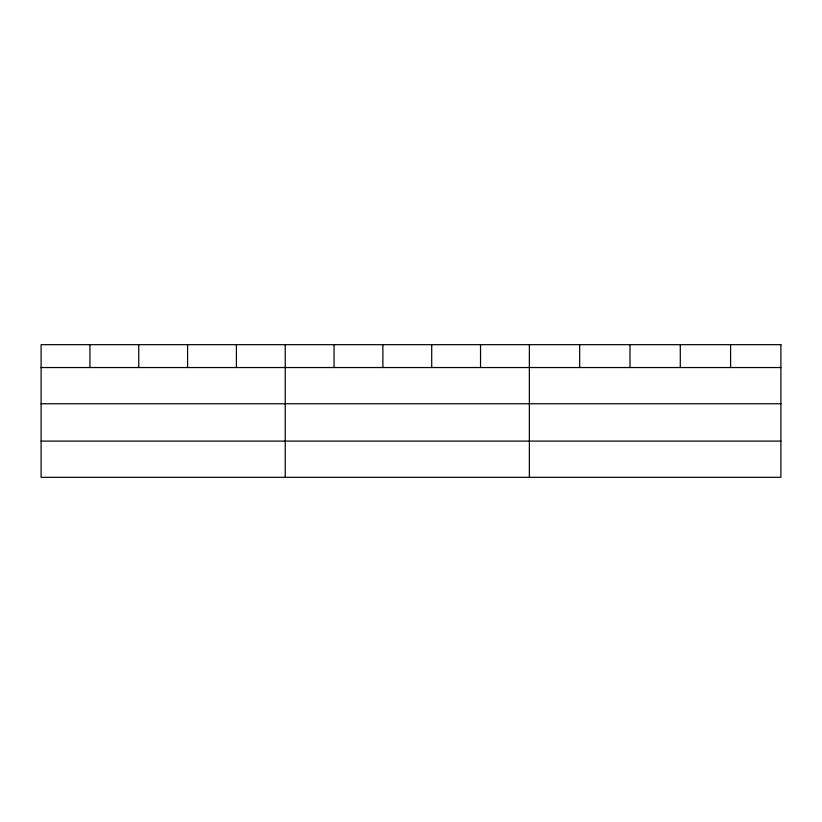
<?xml version="1.0" encoding="UTF-8"?>
<svg xmlns="http://www.w3.org/2000/svg" width="822" height="822" viewBox="0 0 822 822"><rect width="100%" height="100%" fill="white"/><g stroke="black" fill="none" stroke-linecap="round" stroke-linejoin="round"><path stroke-width="1.23" d="M41.1 367.537L780.9 367.537M41.1 403.766L780.9 403.766M41.1 441.095L780.9 441.095M730.594 344.675L730.594 367.537M680.287 344.675L680.287 367.537M629.981 344.675L629.981 367.537M579.674 344.675L579.674 367.537M529.368 344.675L529.368 477.325M480.541 344.675L480.541 367.537M431.714 344.675L431.714 367.537M382.888 344.675L382.888 367.537M334.061 344.675L334.061 367.537M285.234 344.675L285.234 477.325M236.407 344.675L236.407 367.537M187.58 344.675L187.58 367.537M138.754 344.675L138.754 367.537M89.927 344.675L89.927 367.537M780.9 344.675L41.1 344.675L41.1 477.325L780.9 477.325L780.9 344.675"/></g></svg>
